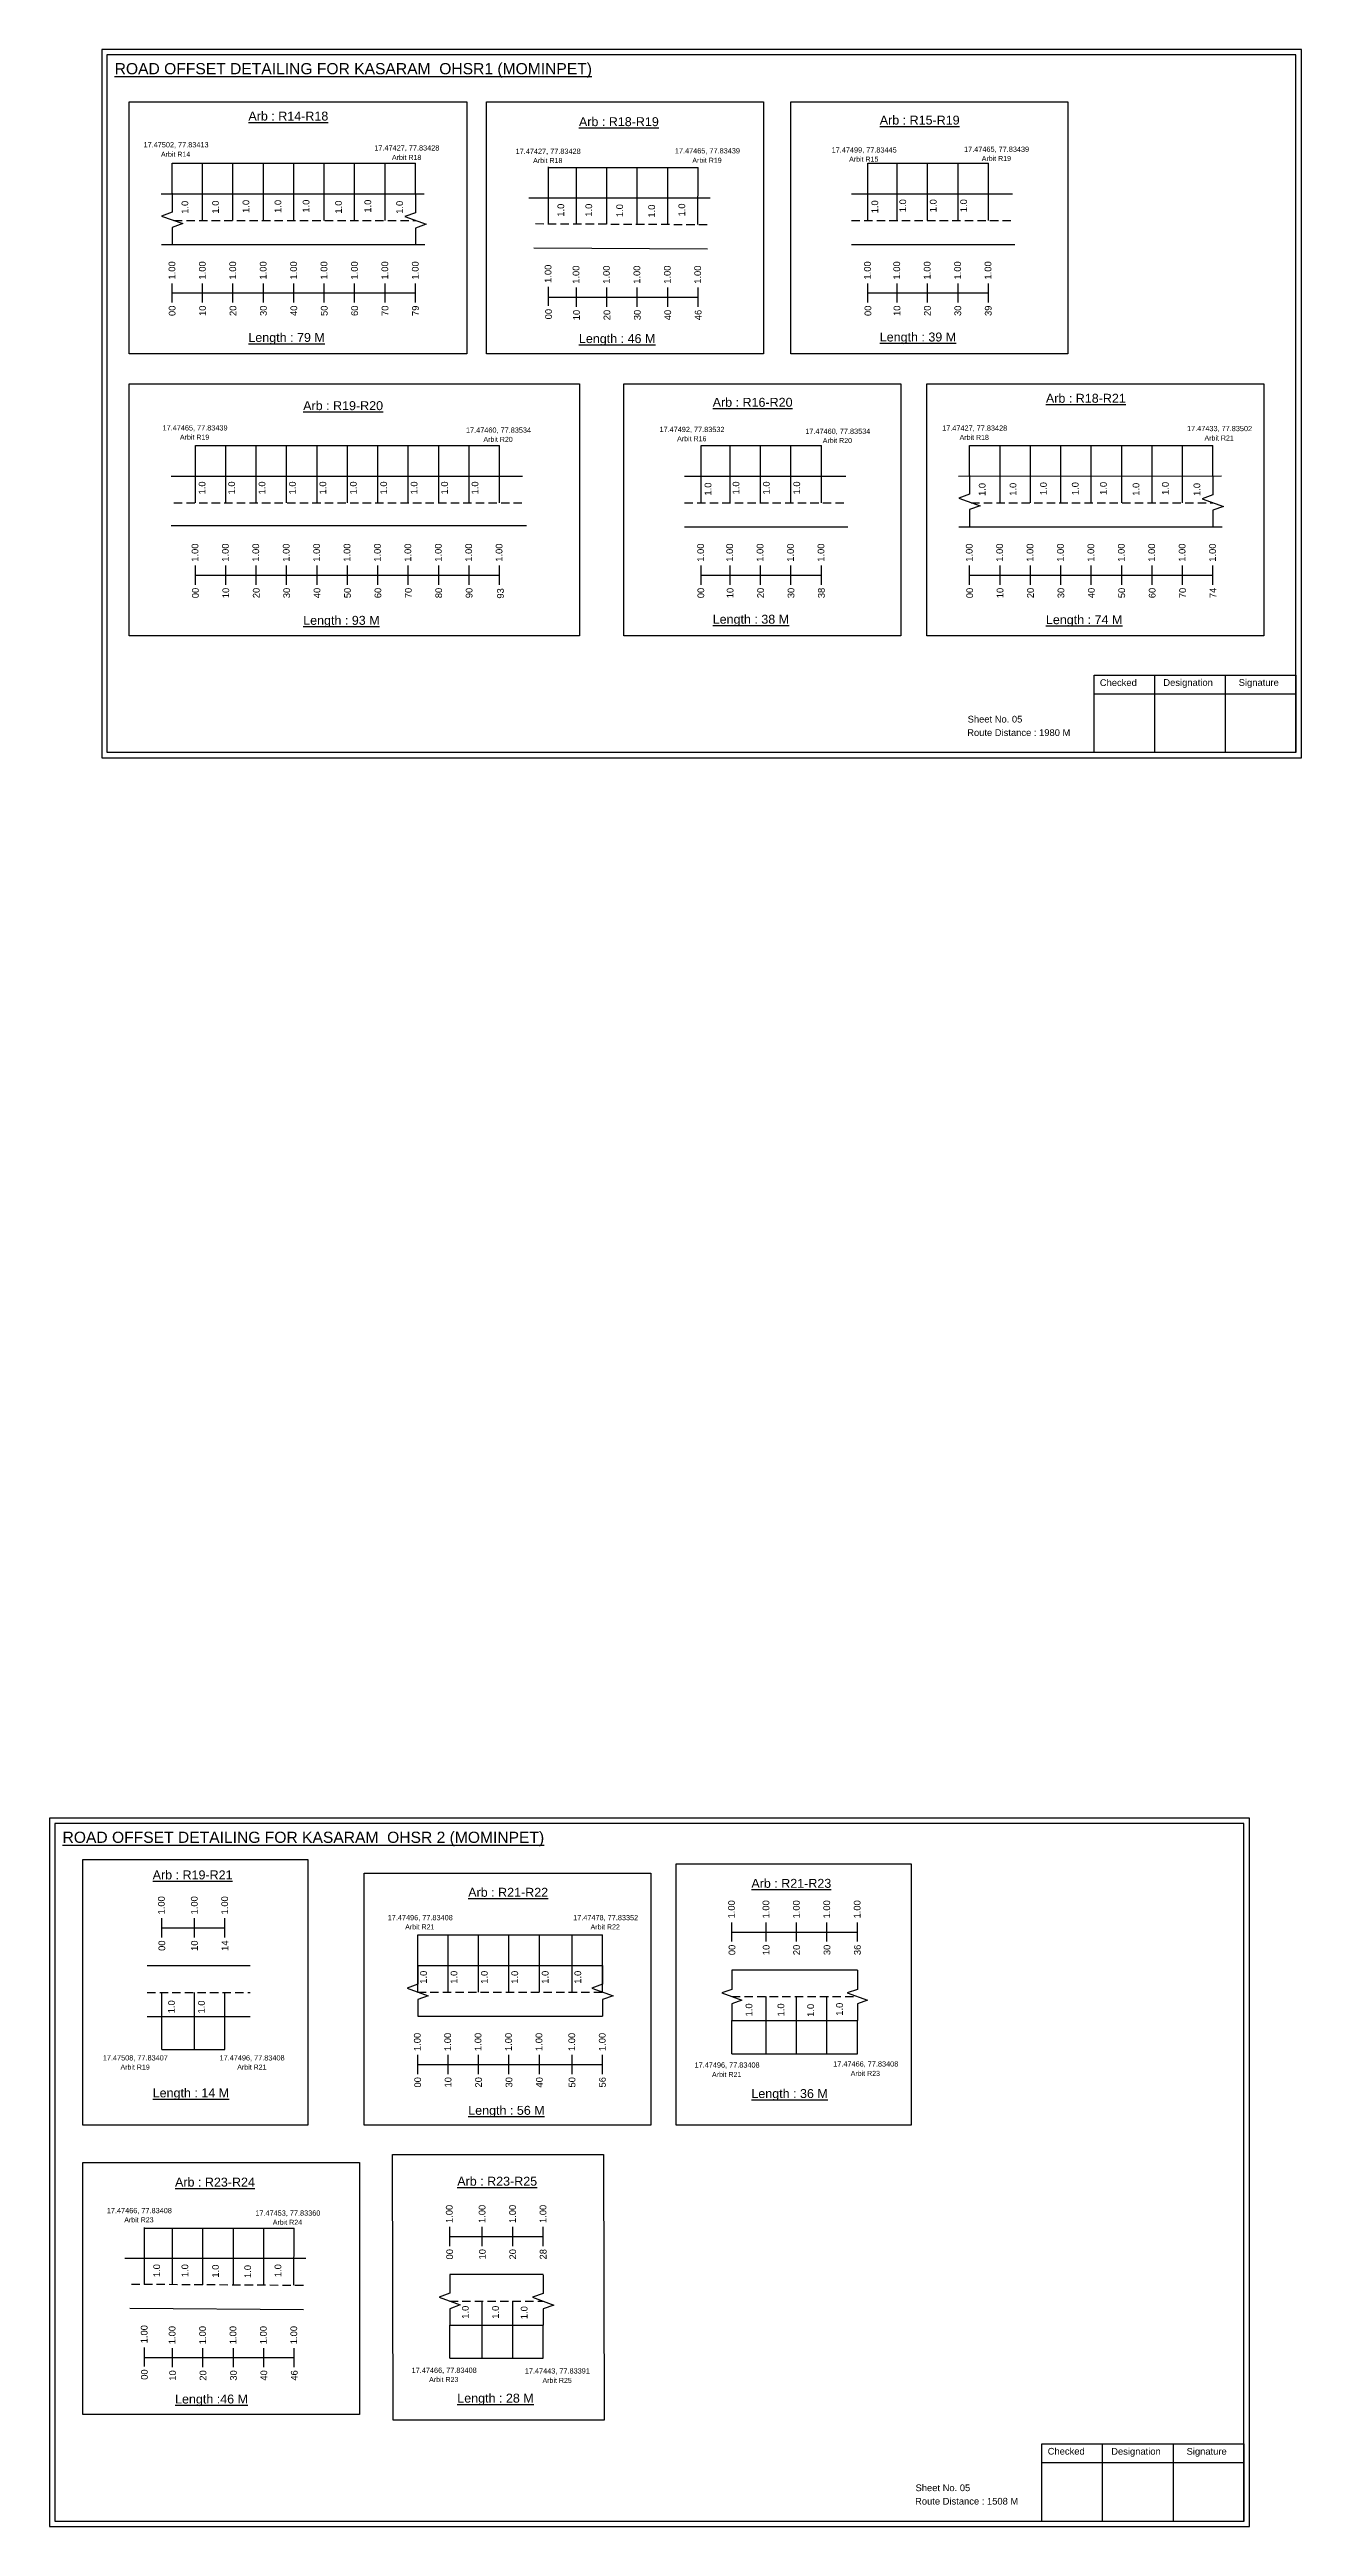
# Model space of a CAD drawing. Header units: inches. Extents: x 2512 to 6592, y 164 to 3090.
# Drawn here: x 5402 to 5962, y 164 to 1271 of the extents above; entities that cross this region are included whole.
import ezdxf

# ---------------------------------------------------------------- set-up
doc = ezdxf.new("R2010")
doc.units = ezdxf.units.IN
doc.header["$MEASUREMENT"] = 0
doc.linetypes.add('DASHED2', pattern=[0.375, 0.25, -0.125])
doc.layers.add('PDF_Geometry', color=7, linetype='Continuous')
doc.layers.add('PDF_Text', color=5, linetype='Continuous')
doc.styles.add('PDF Arial', font='arial.ttf')
doc.styles.get("Standard").update_dxf_attribs({"font": 'arial.ttf'})

msp = doc.modelspace()

# ---------------------------------------------------------------- linework, layer by layer
at = {"color": 5}
for p, q in [((5456.7, 1220.3), (5565.5, 1220.3)), ((5767.8, 1220.3), (5821.7, 1220.3)), ((5625, 1218.4), (5691.9, 1218.4)), ((5467.1, 1094.1), (5603.1, 1094.1)), ((5693.2, 1094.1), (5747, 1094.1)), ((5813.3, 1094.1), (5922.1, 1094.1)), ((5566.5, 428.1), (5649.2, 428.1)), ((5452.1, 376.8), (5480.3, 376.8)), ((5707, 374.9), (5763.1, 374.9)), ((5444.4, 296.9), (5511.3, 296.9)), ((5580.8, 238.8), (5622.6, 238.8))]:
    msp.add_line(p, q, dxfattribs=at)
for p, q in [((5456.7, 1206.6), (5456.7, 1220.3)), ((5470.3, 1194.7), (5470.3, 1220.3)), ((5483.9, 1194.7), (5483.9, 1220.3)), ((5497.5, 1194.7), (5497.5, 1220.3)), ((5511.1, 1194.7), (5511.1, 1220.3)), ((5524.7, 1194.7), (5524.7, 1220.3)), ((5538.3, 1194.7), (5538.3, 1220.3)), ((5551.9, 1194.7), (5551.9, 1220.3)), ((5565.5, 1206.6), (5565.5, 1220.3)), ((5625, 1193.1), (5625, 1218.7)), ((5767.8, 1194.7), (5767.8, 1220.3)), ((5780.9, 1194.7), (5780.9, 1220.3)), ((5794.5, 1194.7), (5794.5, 1220.3)), ((5808.1, 1194.7), (5808.1, 1220.3)), ((5821.7, 1194.7), (5821.7, 1220.3)), ((5637.5, 1193.1), (5637.5, 1218.4)), ((5651.1, 1193), (5651.1, 1218.4)), ((5664.7, 1193.1), (5664.7, 1218.4)), ((5678.3, 1192.8), (5678.3, 1218.4)), ((5691.7, 1192.9), (5691.9, 1218.4)), ((5451.8, 1206.6), (5569.4, 1206.7)), ((5697.2, 1204.7), (5616.2, 1204.7)), ((5760.5, 1206.6), (5832.5, 1206.6)), ((5451.9, 1183.9), (5569.7, 1183.9)), ((5618.4, 1182.5), (5696.1, 1182.1)), ((5760.5, 1183.9), (5833.5, 1183.9)), ((5467.1, 1068.5), (5467.1, 1094.1)), ((5480.7, 1068.5), (5480.7, 1094.1)), ((5494.3, 1068.5), (5494.3, 1094.1)), ((5507.9, 1068.5), (5507.9, 1094.1)), ((5521.5, 1068.5), (5521.5, 1094.1)), ((5535.1, 1068.5), (5535.1, 1094.1)), ((5548.7, 1068.5), (5548.7, 1094.1)), ((5562.3, 1068.5), (5562.3, 1094.1)), ((5575.9, 1068.5), (5575.9, 1094.1)), ((5589.5, 1068.5), (5589.5, 1094.1)), ((5603.1, 1068.5), (5603.1, 1094.1)), ((5693.2, 1068.5), (5693.2, 1094.1)), ((5706.2, 1068.5), (5706.2, 1094.1)), ((5719.8, 1068.5), (5719.8, 1094.1)), ((5733.4, 1068.5), (5733.4, 1094.1)), ((5747, 1068.5), (5747, 1094.1)), ((5813.3, 1080.4), (5813.3, 1094.1)), ((5826.9, 1068.5), (5826.9, 1094.1)), ((5840.5, 1068.5), (5840.5, 1094.1)), ((5854.1, 1068.5), (5854.1, 1094.1)), ((5867.7, 1068.5), (5867.7, 1094.1)), ((5881.3, 1068.5), (5881.3, 1094.1)), ((5894.9, 1068.5), (5894.9, 1094.1)), ((5908.5, 1068.5), (5908.5, 1094.1)), ((5922.1, 1080.4), (5922.1, 1094.1)), ((5456.2, 1080.4), (5613.4, 1080.4)), ((5685.8, 1080.4), (5757.9, 1080.4)), ((5808.3, 1080.4), (5925.9, 1080.5)), ((5615.2, 1058.2), (5456.2, 1058.2)), ((5685.8, 1057.7), (5758.9, 1057.7)), ((5808.4, 1057.7), (5926.2, 1057.7)), ((5566.5, 402.5), (5566.5, 428.1)), ((5580.1, 402.5), (5580.1, 428.1)), ((5593.7, 402.5), (5593.7, 428.1)), ((5607.3, 402.5), (5607.3, 428.1)), ((5620.9, 402.5), (5620.9, 428.1)), ((5635.6, 402.5), (5635.6, 428.1)), ((5649.2, 402.5), (5649.2, 428.1)), ((5491.6, 414.2), (5445.5, 414.2)), ((5566.5, 414.4), (5649.2, 414.4)), ((5763.1, 412.3), (5707, 412.3)), ((5452.1, 376.8), (5452.1, 402.3)), ((5466.7, 376.8), (5466.7, 402.3)), ((5480.3, 376.8), (5480.3, 402.3)), ((5722.3, 374.9), (5722.3, 400.5)), ((5735.9, 374.9), (5735.9, 400.5)), ((5749.5, 374.9), (5749.5, 400.5)), ((5445.5, 391.5), (5477.7, 391.5)), ((5477.7, 391.5), (5491.6, 391.5)), ((5566.5, 391.7), (5649.2, 391.7)), ((5707, 389.7), (5763.1, 389.7)), ((5707, 374.9), (5707, 389.7)), ((5763.1, 374.9), (5763.1, 389.7)), ((5444.4, 271.7), (5444.4, 297.2)), ((5456.9, 271.7), (5456.9, 296.9)), ((5470.5, 271.6), (5470.5, 296.9)), ((5484.1, 271.7), (5484.1, 296.9)), ((5497.7, 271.4), (5497.7, 296.9)), ((5511.1, 271.4), (5511.3, 296.9)), ((5516.5, 283.3), (5435.6, 283.3)), ((5622.6, 276.2), (5580.8, 276.2)), ((5437.8, 261.1), (5515.5, 260.6)), ((5595.4, 238.8), (5595.4, 264.3)), ((5609, 238.8), (5609, 264.3)), ((5580.8, 253.5), (5606.4, 253.5)), ((5580.8, 238.8), (5580.8, 253.5)), ((5606.4, 253.5), (5622.6, 253.5)), ((5622.6, 238.8), (5622.6, 253.5))]:
    msp.add_line(p, q)
at = {"linetype": 'DASHED2', "ltscale": 15}
for p, q in [((5457.5, 1194.7), (5565.5, 1194.7)), ((5619.1, 1193.3), (5697.4, 1192.9)), ((5760.5, 1194.7), (5833, 1194.7)), ((5457.5, 1068.5), (5613.4, 1068.5)), ((5685.8, 1068.5), (5758.4, 1068.5)), ((5814, 1068.5), (5922.1, 1068.5)), ((5445.5, 402.3), (5491.6, 402.3)), ((5566.5, 402.5), (5649.2, 402.5)), ((5707, 400.5), (5763.1, 400.5)), ((5438.5, 271.9), (5516.8, 271.4)), ((5580.8, 264.3), (5622.6, 264.3))]:
    msp.add_line(p, q, dxfattribs=at)
at = {"color": 217, "true_color": 0x93278f}
for p, q in [((5456.7, 1158), (5456.7, 1166.6)), ((5470.3, 1158), (5470.3, 1166.6)), ((5483.9, 1158), (5483.9, 1166.6)), ((5497.5, 1158), (5497.5, 1166.6)), ((5511.1, 1158), (5511.1, 1166.6)), ((5524.7, 1158), (5524.7, 1166.6)), ((5538.3, 1158), (5538.3, 1166.6)), ((5551.9, 1158), (5551.9, 1166.6)), ((5565.5, 1158), (5565.5, 1166.6)), ((5625, 1156.5), (5625, 1165.1)), ((5637.5, 1156.1), (5637.5, 1164.7)), ((5651.1, 1156.1), (5651.1, 1164.7)), ((5664.7, 1156.1), (5664.7, 1164.7)), ((5678.3, 1156.1), (5678.3, 1164.7)), ((5691.9, 1156.1), (5691.9, 1164.7)), ((5767.8, 1158), (5767.8, 1166.6)), ((5780.9, 1158), (5780.9, 1166.6)), ((5794.5, 1158), (5794.5, 1166.6)), ((5808.1, 1158), (5808.1, 1166.6)), ((5821.7, 1158), (5821.7, 1166.6)), ((5456.7, 1162.3), (5565.5, 1162.3)), ((5625, 1160.4), (5691.9, 1160.4)), ((5767.8, 1162.3), (5821.7, 1162.3)), ((5467.1, 1031.8), (5467.1, 1040.4)), ((5467.1, 1036.1), (5603.1, 1036.1)), ((5480.7, 1031.8), (5480.7, 1040.4)), ((5494.3, 1031.8), (5494.3, 1040.4)), ((5507.9, 1031.8), (5507.9, 1040.4)), ((5521.5, 1031.8), (5521.5, 1040.4)), ((5535.1, 1031.8), (5535.1, 1040.4)), ((5548.7, 1031.8), (5548.7, 1040.4)), ((5562.3, 1031.8), (5562.3, 1040.4)), ((5575.9, 1031.8), (5575.9, 1040.4)), ((5589.5, 1031.8), (5589.5, 1040.4)), ((5603.1, 1031.8), (5603.1, 1040.4)), ((5693.2, 1031.8), (5693.2, 1040.4)), ((5693.2, 1036.1), (5747, 1036.1)), ((5706.2, 1031.8), (5706.2, 1040.4)), ((5719.8, 1031.8), (5719.8, 1040.4)), ((5733.4, 1031.8), (5733.4, 1040.4)), ((5747, 1031.8), (5747, 1040.4)), ((5813.3, 1031.8), (5813.3, 1040.4)), ((5813.3, 1036.1), (5922.1, 1036.1)), ((5826.9, 1031.8), (5826.9, 1040.4)), ((5840.5, 1031.8), (5840.5, 1040.4)), ((5854.1, 1031.8), (5854.1, 1040.4)), ((5867.7, 1031.8), (5867.7, 1040.4)), ((5881.3, 1031.8), (5881.3, 1040.4)), ((5894.9, 1031.8), (5894.9, 1040.4)), ((5908.5, 1031.8), (5908.5, 1040.4)), ((5922.1, 1031.8), (5922.1, 1040.4)), ((5452.1, 426.9), (5452.1, 435.5)), ((5466.7, 426.9), (5466.7, 435.5)), ((5480.3, 426.9), (5480.3, 435.5)), ((5707, 425.1), (5707, 433.6)), ((5722.3, 425.1), (5722.3, 433.6)), ((5735.9, 425.1), (5735.9, 433.6)), ((5749.5, 425.1), (5749.5, 433.6)), ((5763.1, 425.1), (5763.1, 433.6)), ((5452.1, 431.2), (5480.3, 431.2)), ((5707, 429.3), (5763.1, 429.3)), ((5566.5, 365.8), (5566.5, 374.4)), ((5566.5, 370.1), (5649.2, 370.1)), ((5580.1, 365.8), (5580.1, 374.4)), ((5593.7, 365.8), (5593.7, 374.4)), ((5607.3, 365.8), (5607.3, 374.4)), ((5620.9, 365.8), (5620.9, 374.4)), ((5635.6, 365.8), (5635.6, 374.4)), ((5649.2, 365.8), (5649.2, 374.4)), ((5580.8, 288.9), (5580.8, 297.5)), ((5580.8, 293.2), (5622.6, 293.2)), ((5595.4, 288.9), (5595.4, 297.5)), ((5609, 288.9), (5609, 297.5)), ((5622.6, 288.9), (5622.6, 297.5)), ((5444.4, 235.1), (5444.4, 243.6)), ((5444.4, 239), (5511.3, 239)), ((5456.9, 234.7), (5456.9, 243.3)), ((5470.5, 234.7), (5470.5, 243.3)), ((5484.1, 234.7), (5484.1, 243.3)), ((5497.7, 234.7), (5497.7, 243.3)), ((5511.3, 234.7), (5511.3, 243.3))]:
    msp.add_line(p, q, dxfattribs=at)
for points in [[(5437.5, 1247.7), (5588.4, 1247.7), (5588.4, 1135.1), (5437.5, 1135.1)], [(5597.3, 1247.7), (5721.1, 1247.7), (5721.1, 1135.1), (5597.3, 1135.1)], [(5733.4, 1247.7), (5857.2, 1247.7), (5857.2, 1135.1), (5733.4, 1135.1)], [(5437.5, 1121.6), (5638.8, 1121.6), (5638.8, 1008.9), (5437.5, 1008.9)], [(5658.7, 1121.6), (5782.5, 1121.6), (5782.5, 1008.9), (5658.7, 1008.9)], [(5794.1, 1121.6), (5944.9, 1121.6), (5944.9, 1008.9), (5794.1, 1008.9)], [(5416.7, 461.8), (5517.4, 461.7), (5517.4, 342.9), (5416.7, 343)], [(5542.6, 455.6), (5670.7, 455.6), (5670.7, 342.9), (5542.6, 342.9)], [(5682.1, 459.9), (5787.2, 459.9), (5787.2, 342.9), (5682.1, 342.9)], [(5416.7, 326.3), (5540.5, 326.3), (5540.5, 213.6), (5416.7, 213.6)], [(5555.3, 329.9), (5649.6, 329.9), (5649.9, 211.1), (5555.6, 211.1)]]:
    msp.add_lwpolyline(points, close=True)
at = {"linetype": 'Continuous'}
for points in [[(5456.7, 1206.9), (5456.7, 1198.5), (5452, 1196.7), (5461.5, 1193.3), (5456.7, 1191.6), (5456.7, 1184.2)], [(5565.5, 1206.6), (5565.5, 1198.2), (5560.8, 1196.5), (5570.3, 1193), (5565.5, 1191.3), (5565.5, 1183.9)], [(5813.3, 1080.7), (5813.3, 1072.3), (5808.5, 1070.5), (5818, 1067.1), (5813.3, 1065.4), (5813.3, 1058)], [(5922.1, 1080.4), (5922.1, 1072), (5917.3, 1070.3), (5926.8, 1066.8), (5922.1, 1065.1), (5922.1, 1057.7)], [(5566.5, 414.4), (5566.5, 406), (5561.8, 404.3), (5571.2, 400.8), (5566.5, 399.1), (5566.5, 391.7)], [(5649.2, 414.4), (5649.2, 406), (5644.4, 404.3), (5653.9, 400.8), (5649.2, 399.1), (5649.2, 391.7)], [(5707, 412.3), (5707, 403.7), (5702.5, 402.1), (5711.5, 398.8), (5707, 397.2), (5707, 389.7)], [(5763.1, 412.3), (5763.1, 403.7), (5758.6, 402.1), (5767.6, 398.8), (5763.1, 397.2), (5763.1, 389.7)], [(5763.1, 412.3), (5763.1, 403.7), (5758.6, 402.1), (5767.6, 398.8), (5763.1, 397.2), (5763.1, 389.7)], [(5580.8, 276.2), (5580.8, 267.8), (5576.1, 266.1), (5585.5, 262.6), (5580.8, 260.9), (5580.8, 253.5)], [(5622.6, 276.1), (5622.6, 267.7), (5617.9, 266), (5627.4, 262.5), (5622.6, 260.8), (5622.6, 253.5)]]:
    msp.add_lwpolyline(points, dxfattribs=at)
at = {"layer": 'PDF_Geometry'}
for points in [[(5425.2, 1271.2), (5425.2, 954.4), (5961.7, 954.4), (5961.7, 1271.2)], [(5427.5, 1268.8), (5427.5, 956.9), (5959.2, 956.9), (5959.2, 1268.8)], [(5401.9, 480.2), (5401.9, 163.5), (5938.4, 163.5), (5938.4, 480.2)], [(5404.2, 477.9), (5404.2, 165.9), (5935.9, 165.9), (5935.9, 477.9)]]:
    msp.add_lwpolyline(points, close=True, dxfattribs=at)
at = {"layer": 'PDF_Geometry', "color": 242, "true_color": 0xcc1f26}
for points in [[(5959.2, 956.8), (5868.9, 956.8), (5868.9, 991.4), (5959.2, 991.4)], [(5935.9, 165.8), (5845.6, 165.8), (5845.6, 200.5), (5935.9, 200.5)]]:
    msp.add_lwpolyline(points, close=True, dxfattribs=at)
for points in [[(5895.9, 991.4), (5895.9, 956.8)], [(5927.6, 991.4), (5927.6, 956.8)], [(5868.9, 983), (5959.2, 983)], [(5872.6, 200.5), (5872.6, 165.8)], [(5904.3, 200.5), (5904.3, 165.8)], [(5845.6, 192.1), (5935.9, 192.1)]]:
    msp.add_lwpolyline(points, dxfattribs=at)

# ---------------------------------------------------------------- texts
at = {"color": 242, "true_color": 0xcd2027}
for s, height, p in [('%%UROAD OFFSET DETAILING FOR KASARAM  OHSR1 (MOMINPET)', 5, (5431, 1260.1)), ('%%UArb : R14-R18', 4, (5490.8, 1239.4)), ('%%UArb : R18-R19', 4, (5638.6, 1236.9)), ('%%UArb : R15-R19', 4, (5773.1, 1237.6)), ('%%ULength : 79 M', 4, (5490.8, 1140.4)), ('%%ULength : 46 M', 4, (5638.6, 1139.9)), ('%%ULength : 39 M', 4, (5773.1, 1140.6)), ('%%UArb : R19-R20', 4, (5515.3, 1109.9)), ('%%UArb : R16-R20', 4, (5698.4, 1111.4)), ('%%UArb : R18-R21', 4, (5847.4, 1113.2)), ('%%ULength : 93 M', 4, (5515.3, 1013.9)), ('%%ULength : 38 M', 4, (5698.4, 1014.4)), ('%%ULength : 74 M', 4, (5847.4, 1014.2)), ('%%UROAD OFFSET DETAILING FOR KASARAM  OHSR 2 (MOMINPET)', 5, (5407.7, 469.2)), ('%%UArb : R19-R21', 4, (5448, 452.9)), ('%%UArb : R21-R22', 4, (5589.1, 445.1)), ('%%UArb : R21-R23', 4, (5715.7, 449.1)), ('%%ULength : 14 M', 4, (5448, 355.4)), ('%%ULength : 36 M', 4, (5715.7, 355.1)), ('%%ULength : 56 M', 4, (5589.1, 347.6)), ('%%UArb : R23-R24', 4, (5458, 315.5)), ('%%UArb : R23-R25', 4, (5584.2, 315.9)), ('%%ULength :46 M', 4, (5458, 218.5)), ('%%ULength : 28 M', 4, (5584.2, 218.9))]:
    msp.add_text(s, height=height, dxfattribs=at).set_placement(p)
at = {"color": 5}
for s, height, p in [('17.47502, 77.83413', 2.34, (5443.9, 1227.4)), ('Arbit R14', 2.25, (5451.7, 1223.2)), ('17.47427, 77.83428', 2.34, (5547.1, 1226)), ('Arbit R18', 2.25, (5555, 1221.8)), ('17.47427, 77.83428', 2.34, (5610.3, 1224.5)), ('Arbit R18', 2.25, (5618.1, 1220.4)), ('17.47465, 77.83439', 2.34, (5681.5, 1224.7)), ('Arbit R19', 2.25, (5689.3, 1220.5)), ('17.47499, 77.83445', 2.34, (5751.6, 1225.1)), ('Arbit R15', 2.25, (5759.4, 1221)), ('17.47465, 77.83439', 2.34, (5810.8, 1225.4)), ('Arbit R19', 2.25, (5818.7, 1221.3)), ('17.47465, 77.83439', 2.34, (5452.4, 1100.8)), ('Arbit R19', 2.25, (5460.2, 1096.7)), ('17.47460, 77.83534', 2.34, (5588.1, 1099.8)), ('Arbit R20', 2.25, (5595.9, 1095.7)), ('17.47492, 77.83532', 2.34, (5674.6, 1100.1)), ('Arbit R16', 2.25, (5682.5, 1096)), ('17.47460, 77.83534', 2.34, (5739.8, 1099.3)), ('Arbit R20', 2.25, (5747.6, 1095.2)), ('17.47427, 77.83428', 2.34, (5801, 1100.7)), ('Arbit R18', 2.25, (5808.8, 1096.6)), ('17.47433, 77.83502', 2.34, (5910.5, 1100.5)), ('Arbit R21', 2.25, (5918.3, 1096.3)), ('17.47496, 77.83408', 2.34, (5553.1, 434.6)), ('Arbit R21', 2.25, (5560.9, 430.5)), ('17.47478, 77.83352', 2.34, (5636, 434.6)), ('Arbit R22', 2.25, (5643.8, 430.5)), ('17.47508, 77.83407', 2.34, (5425.7, 371.9)), ('Arbit R19', 2.25, (5433.6, 367.8)), ('17.47496, 77.83408', 2.34, (5477.9, 371.9)), ('Arbit R21', 2.25, (5485.8, 367.8)), ('17.47496, 77.83408', 2.34, (5690.3, 368.7)), ('Arbit R21', 2.25, (5698.1, 364.5)), ('17.47466, 77.83408', 2.34, (5752.3, 369.2)), ('Arbit R23', 2.25, (5760.1, 365)), ('17.47466, 77.83408', 2.34, (5427.5, 303.6)), ('Arbit R23', 2.25, (5435.3, 299.5)), ('17.47453, 77.83360', 2.34, (5493.9, 302.5)), ('Arbit R24', 2.25, (5501.7, 298.4)), ('17.47466, 77.83408', 2.34, (5563.8, 232.2)), ('17.47443, 77.83391', 2.34, (5614.4, 231.9)), ('Arbit R23', 2.25, (5571.6, 228.1)), ('Arbit R25', 2.25, (5622.3, 227.7))]:
    msp.add_text(s, height=height, dxfattribs=at).set_placement(p)
for p in [(5463.9, 1197.7), (5477.6, 1197.8), (5491.2, 1198.1), (5505.5, 1198.1), (5518.1, 1198.2), (5532.6, 1197.8), (5545.7, 1198.2), (5559.9, 1197.7), (5632, 1196.4), (5644.5, 1196.4), (5658.3, 1196.2), (5672.6, 1196), (5686.1, 1196.5), (5772.4, 1197.9), (5784.9, 1198.4), (5798.5, 1198.4), (5812.1, 1198.4), (5471.6, 1072.2), (5484.8, 1072.2), (5498.4, 1072.2), (5512, 1072.2), (5525.6, 1072.2), (5539.2, 1072.2), (5552.8, 1072.2), (5566.4, 1072.2), (5580, 1072.2), (5593.6, 1072.2), (5697.8, 1071.7), (5710.3, 1072.2), (5723.9, 1072.2), (5737.5, 1072.2), (5820.4, 1071.5), (5834.2, 1071.6), (5847.8, 1071.9), (5862, 1071.9), (5874.6, 1072), (5889.2, 1071.6), (5902.3, 1072), (5916.4, 1071.5), (5570.6, 406.2), (5584.2, 406.2), (5597.8, 406.2), (5611.4, 406.2), (5625, 406.2), (5639.6, 406.2), (5457.9, 393), (5471.3, 392.9), (5716.1, 391.6), (5730.4, 391.6), (5743.7, 391.4), (5756.6, 391.9), (5451.3, 275), (5463.9, 275), (5477.6, 274.8), (5492, 274.6), (5505.5, 275), (5589.3, 256.4), (5602.8, 256.4), (5615.6, 256.2)]:
    msp.add_text('1.0', height=3, rotation=90).set_placement(p)
at = {"color": 217, "true_color": 0x93278f}
for s, p in [('1.00', (5458.1, 1168.3)), ('1.00', (5471.7, 1168.3)), ('1.00', (5485.3, 1168.3)), ('1.00', (5498.9, 1168.3)), ('1.00', (5512.5, 1168.3)), ('1.00', (5526.1, 1168.3)), ('1.00', (5539.7, 1168.3)), ('1.00', (5553.3, 1168.3)), ('1.00', (5566.9, 1168.3)), ('1.00', (5626.3, 1166.8)), ('1.00', (5638.8, 1166.4)), ('1.00', (5652.4, 1166.4)), ('1.00', (5666, 1166.4)), ('1.00', (5679.6, 1166.4)), ('1.00', (5693.2, 1166.4)), ('1.00', (5769.1, 1168.3)), ('1.00', (5782.2, 1168.3)), ('1.00', (5795.8, 1168.3)), ('1.00', (5809.4, 1168.3)), ('1.00', (5823, 1168.3)), ('00', (5458.2, 1152)), ('10', (5471.8, 1152)), ('20', (5485.4, 1152)), ('30', (5499, 1152)), ('40', (5512.6, 1152)), ('50', (5526.2, 1152)), ('60', (5539.8, 1152)), ('70', (5553.4, 1152)), ('79', (5567, 1152)), ('00', (5626.5, 1150.5)), ('10', (5639, 1150.1)), ('20', (5652.6, 1150.1)), ('30', (5666.2, 1150.1)), ('40', (5679.8, 1150.1)), ('46', (5693.4, 1150.1)), ('00', (5769.3, 1152)), ('10', (5782.3, 1152)), ('20', (5795.9, 1152)), ('30', (5809.5, 1152)), ('39', (5823.1, 1152)), ('1.00', (5468.4, 1042.1)), ('1.00', (5482, 1042.1)), ('1.00', (5495.6, 1042.1)), ('1.00', (5509.2, 1042.1)), ('1.00', (5522.8, 1042.1)), ('1.00', (5536.4, 1042.1)), ('1.00', (5550, 1042.1)), ('1.00', (5563.6, 1042.1)), ('1.00', (5577.2, 1042.1)), ('1.00', (5590.8, 1042.1)), ('1.00', (5604.4, 1042.1)), ('1.00', (5694.5, 1042.1)), ('1.00', (5707.5, 1042.1)), ('1.00', (5721.1, 1042.1)), ('1.00', (5734.7, 1042.1)), ('1.00', (5748.3, 1042.1)), ('1.00', (5814.6, 1042.1)), ('1.00', (5828.2, 1042.1)), ('1.00', (5841.8, 1042.1)), ('1.00', (5855.4, 1042.1)), ('1.00', (5869, 1042.1)), ('1.00', (5882.6, 1042.1)), ('1.00', (5896.2, 1042.1)), ('1.00', (5909.8, 1042.1)), ('1.00', (5923.4, 1042.1)), ('00', (5468.6, 1025.8)), ('10', (5482.2, 1025.8)), ('20', (5495.8, 1025.8)), ('30', (5509.4, 1025.8)), ('40', (5523, 1025.8)), ('50', (5536.6, 1025.8)), ('60', (5550.2, 1025.8)), ('70', (5563.8, 1025.8)), ('80', (5577.4, 1025.8)), ('90', (5591, 1025.8)), ('00', (5694.6, 1025.8)), ('10', (5707.7, 1025.8)), ('20', (5721.3, 1025.8)), ('30', (5734.9, 1025.8)), ('38', (5748.5, 1025.8)), ('00', (5814.8, 1025.8)), ('10', (5828.4, 1025.8)), ('20', (5842, 1025.8)), ('30', (5855.6, 1025.8)), ('40', (5869.2, 1025.8)), ('50', (5882.8, 1025.8)), ('60', (5896.4, 1025.8)), ('70', (5910, 1025.8)), ('74', (5923.6, 1025.8)), ('93', (5605, 1025.6)), ('1.00', (5453.4, 437.2)), ('1.00', (5468.1, 437.2)), ('1.00', (5481.7, 437.2)), ('1.00', (5708.3, 435.4)), ('1.00', (5723.7, 435.4)), ('1.00', (5737.3, 435.4)), ('1.00', (5750.9, 435.4)), ('1.00', (5764.5, 435.4)), ('00', (5453.6, 420.9)), ('10', (5468.2, 420.9)), ('14', (5481.8, 420.9)), ('00', (5708.5, 419)), ('10', (5723.8, 419)), ('20', (5737.4, 419)), ('30', (5751, 419)), ('36', (5764.6, 419)), ('1.00', (5567.8, 376.1)), ('1.00', (5581.4, 376.1)), ('1.00', (5595, 376.1)), ('1.00', (5608.6, 376.1)), ('1.00', (5622.2, 376.1)), ('1.00', (5636.9, 376.1)), ('1.00', (5650.5, 376.1)), ('00', (5568, 359.8)), ('10', (5581.6, 359.8)), ('20', (5595.2, 359.8)), ('30', (5608.8, 359.8)), ('40', (5622.4, 359.8)), ('50', (5637, 359.8)), ('56', (5650.6, 359.8)), ('1.00', (5582.1, 299.2)), ('1.00', (5596.8, 299.2)), ('1.00', (5610.4, 299.2)), ('1.00', (5624, 299.2)), ('00', (5582.3, 282.9)), ('10', (5596.9, 282.9)), ('20', (5610.5, 282.9)), ('28', (5624.1, 282.9)), ('1.00', (5445.7, 245.4)), ('1.00', (5458.2, 245)), ('1.00', (5471.8, 245)), ('1.00', (5485.4, 245)), ('1.00', (5499, 245)), ('1.00', (5512.6, 245)), ('00', (5445.8, 229.1)), ('10', (5458.4, 228.7)), ('20', (5472, 228.7)), ('30', (5485.6, 228.7)), ('40', (5499.2, 228.7)), ('46', (5512.8, 228.7))]:
    msp.add_text(s, height=3, rotation=90, dxfattribs=at).set_placement(p)
for s, p in [('Sheet No. 05', (5812.4, 970.2)), ('Route Distance : 1980 M', (5812.2, 964.2)), ('Sheet No. 05', (5789.1, 179.3)), ('Route Distance : 1508 M', (5788.9, 173.3))]:
    msp.add_text(s, height=3).set_placement(p)
at = {"layer": 'PDF_Text', "color": 7, "attachment_point": 7, "style": 'PDF Arial'}
for s, insert, char_height in [('Checked', (5871.5, 986.5), 3), ('Designation', (5899.9, 985.7), 3.001), ('Signature', (5933.6, 985.7), 3), ('Checked', (5848.2, 195.6), 3), ('Designation', (5876.6, 194.7), 3.001), ('Signature', (5910.3, 194.7), 3)]:
    msp.add_mtext(s, dxfattribs=dict(at, insert=insert, char_height=char_height))

doc.saveas('drawing.dxf')
